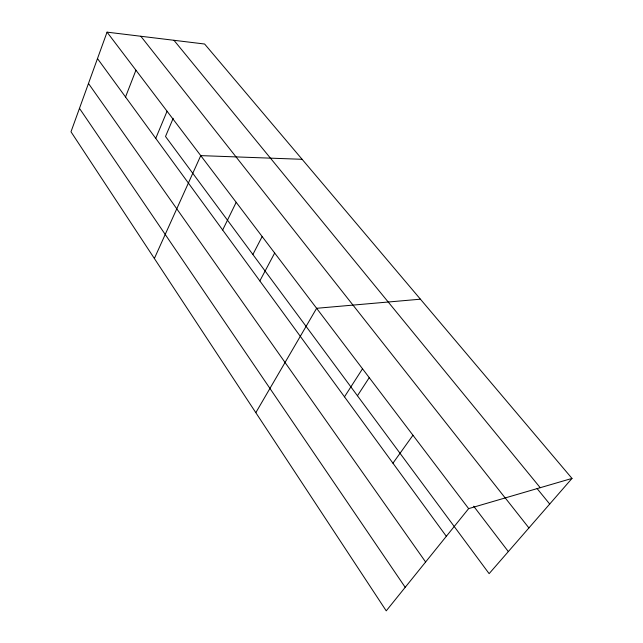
<?xml version="1.0" encoding="UTF-8"?>
<svg xmlns="http://www.w3.org/2000/svg" width="643" height="643" viewBox="0 0 643 643"><rect width="100%" height="100%" fill="white"/><g stroke="black" fill="none" stroke-linecap="round" stroke-linejoin="round"><path stroke-width="0.96" d="M107.051 32.15L70.995 131.791L386.234 610.85L468.643 508.621L572.005 478.416L204.619 44.021L107.051 32.15L468.643 508.621M125.538 96.997L135.93 70.2M155.751 138.366L167.067 111.231M173.2 118.304L165.508 136.477L489.13 573.652L572.005 478.416M154.368 258.494L200.753 155.622L302.122 159.303M222.663 230.001L236.19 202.312M252.876 254.499L262.215 236.447M259.844 280.919L274.674 253.02M255.818 412.669L316.621 308.294L420.426 299.188M344.487 396.827L362.523 368.777M357.436 395.75L369.42 377.385M392.945 463.185L412.959 435.239M173.956 40.292L540.233 487.699M537.098 488.584L549.709 504.04M504.916 497.521L528.916 527.935M140.825 36.257L505.173 497.939M473.69 506.21L508.332 551.581M97.487 58.585L446.33 536.294M88.477 83.486L425.618 561.99M79.475 108.362L405.203 587.316"/></g></svg>
